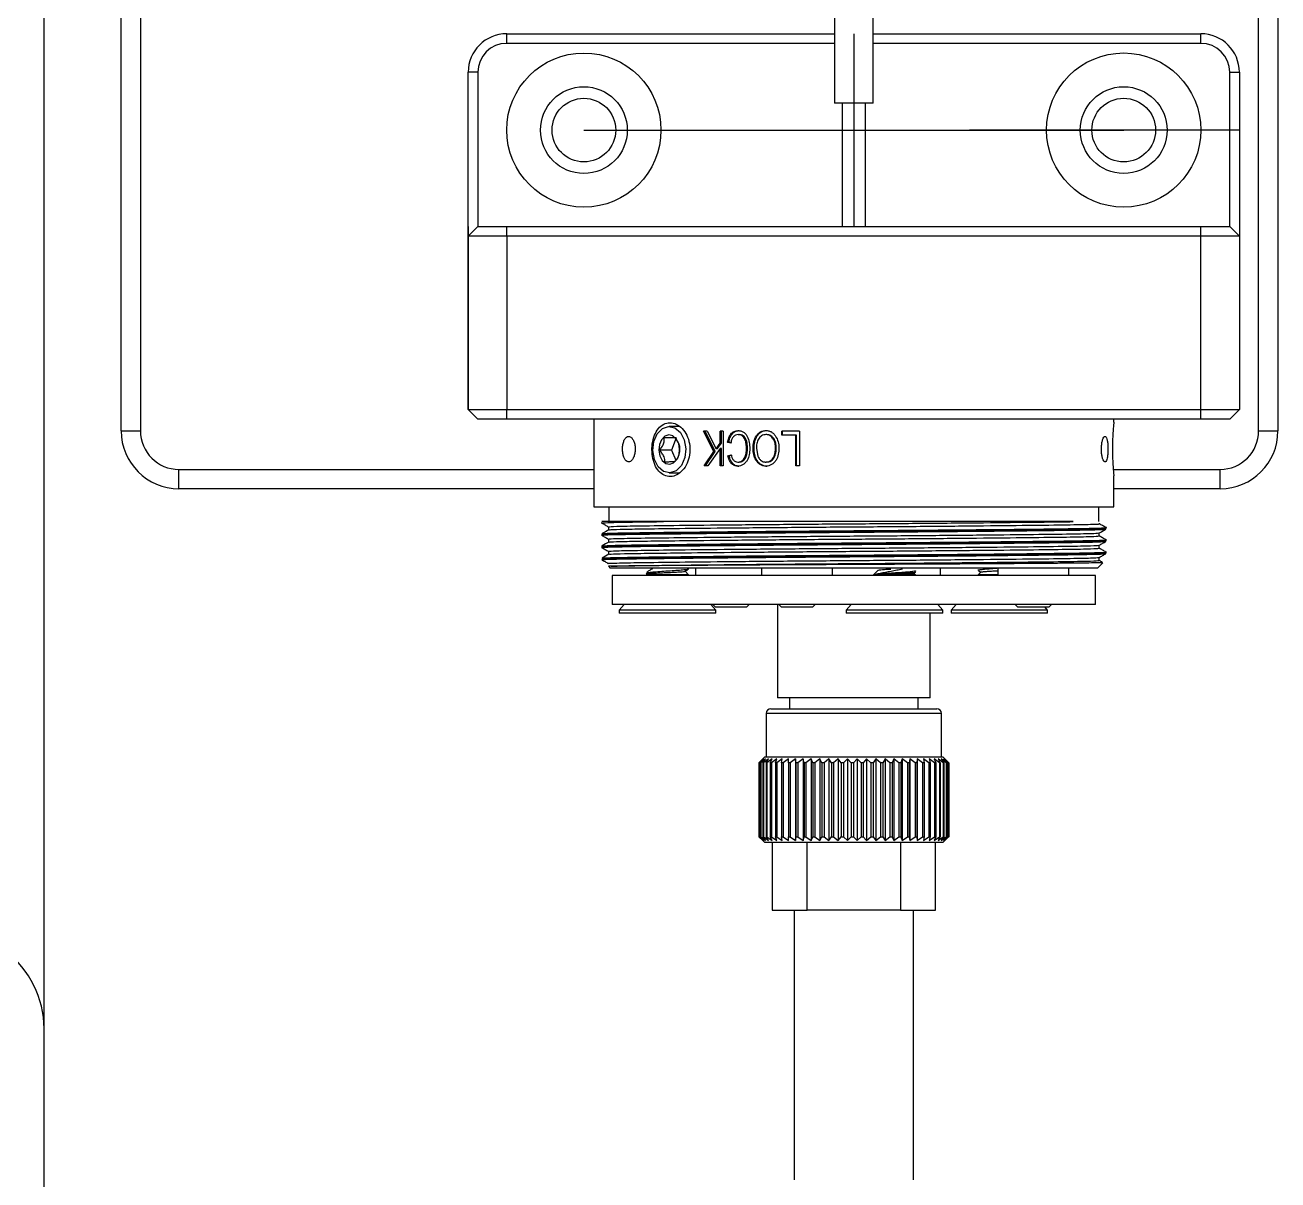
# Model space of a CAD drawing. Header units: millimetres. Extents: x 0 to 210, y 0 to 297.
# Drawn here: x 39.99 to 52.99, y 81.58 to 93.56 of the extents above; entities that cross this region are included whole.
import ezdxf

# ---------------------------------------------------------------- set-up
doc = ezdxf.new("R2010")
doc.units = ezdxf.units.MM
doc.linetypes.add('CENTERX2', pattern=[20.32, 12.7, -2.54, 2.54, -2.54])

msp = doc.modelspace()

# ---------------------------------------------------------------- linework, layer by layer
at = {"color": 7, "linetype": 'Continuous'}
msp.add_line((40.1906, 69.3541), (40.1906, 141.1541), dxfattribs=at)
at = {"color": 7, "linetype": 'Continuous', "lineweight": 25}
for p, q in [((40.1906, 69.9941), (40.1906, 140.5141)), ((40.9906, 89.3541), (40.9906, 139.5541)), ((41.1906, 139.5541), (41.1906, 89.3541)), ((48.791, 92.7541), (48.791, 102.6345)), ((52.7906, 89.3541), (52.7906, 102.6341)), ((52.9906, 102.6341), (52.9906, 89.3541)), ((48.391, 102.3745), (48.391, 92.7541)), ((44.9906, 93.3744), (44.9906, 93.4744)), ((44.9906, 93.4744), (48.391, 93.4744)), ((48.791, 93.4744), (52.1906, 93.4744)), ((52.1906, 93.3744), (52.1906, 93.4744)), ((48.391, 93.3744), (44.9906, 93.3744)), ((52.1906, 93.3744), (48.791, 93.3744)), ((44.6906, 93.0744), (44.5906, 93.0744)), ((44.5906, 91.4744), (44.5906, 93.0744)), ((44.6906, 93.0744), (44.6906, 91.4743)), ((52.4906, 91.4744), (52.4906, 93.0744)), ((52.4906, 93.0744), (52.5906, 93.0744)), ((52.5906, 93.0744), (52.5906, 91.3749)), ((48.791, 92.7541), (48.391, 92.7541)), ((48.471, 92.7541), (48.471, 91.4744)), ((48.711, 91.4744), (48.711, 92.7541)), ((44.5906, 91.4744), (44.5906, 89.5744)), ((44.5907, 91.4744), (44.5906, 91.4744)), ((44.5907, 91.3744), (44.5907, 91.4744)), ((44.5907, 91.3744), (44.6906, 91.4743)), ((44.5912, 91.3744), (44.5907, 91.3744)), ((44.5912, 91.3744), (44.6912, 91.4744)), ((44.9912, 91.3744), (44.5912, 91.3744)), ((44.5912, 89.5744), (44.5912, 91.3744)), ((44.6906, 91.4743), (44.6907, 91.4744)), ((44.6907, 91.4744), (44.6912, 91.4744)), ((44.6912, 91.4744), (44.9912, 91.4744)), ((44.9912, 91.3744), (44.9912, 91.4744)), ((44.9912, 91.4744), (52.1912, 91.4744)), ((44.9912, 91.3744), (44.9912, 89.5744)), ((52.1912, 91.3744), (44.9912, 91.3744)), ((52.1912, 91.3744), (52.1912, 91.4744)), ((52.1912, 91.4744), (52.4912, 91.4744)), ((52.1912, 89.5744), (52.1912, 91.3744)), ((52.5912, 91.3744), (52.1912, 91.3744)), ((52.5912, 91.3744), (52.4912, 91.4744)), ((52.5912, 91.3744), (52.5912, 89.5744)), ((44.5906, 89.5744), (44.5912, 89.5744)), ((44.6906, 89.4744), (44.5906, 89.5744)), ((44.5912, 89.5744), (44.9912, 89.5744)), ((44.6912, 89.4744), (44.5912, 89.5744)), ((44.9912, 89.4744), (44.9912, 89.5744)), ((44.9912, 89.5744), (52.1912, 89.5744)), ((52.1912, 89.4744), (52.1912, 89.5744)), ((52.1912, 89.5744), (52.5912, 89.5744)), ((52.4912, 89.4744), (52.5912, 89.5744)), ((44.6912, 89.4744), (44.6906, 89.4744)), ((44.9912, 89.4744), (44.6912, 89.4744)), ((52.1912, 89.4744), (44.9912, 89.4744)), ((45.8935, 89.4744), (45.8935, 88.565)), ((51.2884, 89.4438), (51.2884, 89.4744)), ((52.4912, 89.4744), (52.1912, 89.4744)), ((40.9906, 89.3541), (41.1906, 89.3541)), ((46.78, 89.4007), (46.6768, 89.4007)), ((47.068, 89.3524), (47.0327, 89.3524)), ((47.1403, 89.1387), (47.0327, 89.3524)), ((47.1539, 89.1387), (47.0474, 89.3524)), ((47.068, 89.3524), (47.1615, 89.1682)), ((47.237, 89.3524), (47.2048, 89.3524)), ((47.2048, 89.2278), (47.2048, 89.3524)), ((47.2179, 89.2278), (47.2179, 89.3524)), ((47.237, 89.3524), (47.237, 88.9928)), ((47.3903, 89.3571), (47.4016, 89.3571)), ((47.3913, 89.315), (47.4026, 89.315)), ((47.58, 89.3021), (47.5895, 89.3021)), ((47.6788, 89.3571), (47.6874, 89.3571)), ((47.6877, 89.315), (47.6791, 89.315)), ((48.0266, 89.3524), (47.8454, 89.3524)), ((47.8454, 89.3104), (47.8454, 89.3524)), ((47.9901, 89.3104), (47.8454, 89.3104)), ((47.8525, 89.3104), (47.8525, 89.3524)), ((47.9901, 88.9928), (47.9901, 89.3104)), ((47.9958, 89.3104), (47.9901, 89.3104)), ((47.9958, 88.9928), (47.9958, 89.3104)), ((48.0266, 89.3524), (48.0266, 88.9928)), ((52.7906, 89.3541), (52.9906, 89.3541)), ((46.747, 89.2833), (46.6254, 89.2833)), ((46.747, 89.2833), (46.6989, 89.1534)), ((47.2048, 89.172), (47.0763, 88.9928)), ((47.1615, 89.1682), (47.2048, 89.2278)), ((47.175, 89.1682), (47.1615, 89.1682)), ((47.175, 89.1682), (47.2179, 89.2278)), ((47.2179, 89.2278), (47.2048, 89.2278)), ((47.2048, 88.9928), (47.2048, 89.172)), ((47.2179, 89.172), (47.2048, 89.172)), ((47.2179, 88.9928), (47.2179, 89.172)), ((47.3144, 89.2263), (47.2817, 89.2357)), ((47.2817, 89.2357), (47.294, 89.2357)), ((47.3265, 89.2263), (47.294, 89.2357)), ((47.4777, 89.1702), (47.4881, 89.1702)), ((47.5461, 89.173), (47.556, 89.173)), ((47.5807, 89.1719), (47.5952, 89.0906)), ((47.786, 89.1779), (47.7784, 89.1779)), ((46.6989, 89.1534), (46.5772, 89.1534)), ((46.6989, 89.1534), (46.7456, 89.049)), ((47.0371, 88.9928), (47.1403, 89.1387)), ((47.0518, 88.9928), (47.1539, 89.1387)), ((47.1539, 89.1387), (47.1403, 89.1387)), ((47.2857, 89.0956), (47.3186, 89.1049)), ((47.2857, 89.0956), (47.298, 89.0956)), ((47.298, 89.0956), (47.3305, 89.1049)), ((47.3886, 89.0302), (47.4, 89.0302)), ((47.687, 89.0302), (47.6784, 89.0302)), ((41.5906, 88.7541), (41.5906, 88.9541)), ((41.5906, 88.9541), (45.8935, 88.9541)), ((46.6768, 88.9181), (46.7822, 88.9181)), ((47.0763, 88.9928), (47.0371, 88.9928)), ((47.237, 88.9928), (47.2048, 88.9928)), ((47.3873, 88.9882), (47.3986, 88.9882)), ((47.6786, 88.9882), (47.6872, 88.9882)), ((48.0266, 88.9928), (47.9901, 88.9928)), ((51.2823, 88.9541), (52.3906, 88.9541)), ((52.3906, 88.7541), (52.3906, 88.9541)), ((51.2884, 88.565), (51.2884, 88.8885)), ((45.8935, 88.7541), (41.5906, 88.7541)), ((52.3906, 88.7541), (51.2884, 88.7541)), ((45.8935, 88.565), (48.591, 88.565)), ((46.051, 88.565), (46.051, 88.4126)), ((48.591, 88.565), (51.2884, 88.565)), ((51.131, 88.4126), (51.131, 88.565)), ((46.0963, 88.4126), (45.9763, 88.4126)), ((46.6183, 88.4126), (46.0963, 88.4126)), ((45.9758, 88.2872), (45.9758, 88.2792)), ((45.9758, 88.2792), (45.9758, 88.2713)), ((46.0445, 88.3586), (46.0445, 88.3269)), ((51.1374, 88.2634), (51.1374, 88.295)), ((51.2061, 88.3427), (51.2061, 88.3507)), ((51.2061, 88.3348), (51.2061, 88.3427)), ((45.9758, 88.1602), (45.9758, 88.1522)), ((45.9758, 88.1522), (45.9758, 88.1443)), ((46.0445, 88.2316), (46.0445, 88.1999)), ((51.1374, 88.1364), (51.1374, 88.168)), ((51.2061, 88.2157), (51.2061, 88.2237)), ((51.2061, 88.2078), (51.2061, 88.2157)), ((45.9758, 88.0178), (45.9782, 88.0155)), ((45.9767, 88.0178), (45.9758, 88.0178)), ((45.9808, 88.0159), (45.9767, 88.0178)), ((46.0445, 88.1046), (46.0445, 88.0729)), ((51.1374, 88.0094), (51.1374, 88.041)), ((51.2061, 88.0887), (51.2061, 88.0967)), ((51.2061, 88.0808), (51.2061, 88.0887)), ((46.0445, 87.9491), (46.0637, 87.93)), ((46.0745, 87.9491), (46.0445, 87.9491)), ((48.591, 87.93), (46.0637, 87.93)), ((46.44, 87.862), (46.4397, 87.8538)), ((46.4497, 87.8717), (46.44, 87.862)), ((46.8768, 87.862), (46.44, 87.862)), ((46.8768, 87.862), (46.8402, 87.8987)), ((46.8768, 87.9207), (46.8768, 87.93)), ((46.8771, 87.8538), (46.8768, 87.862)), ((46.948, 87.93), (46.948, 87.8538)), ((47.634, 87.93), (47.634, 87.8538)), ((48.3706, 87.8538), (48.3706, 87.93)), ((51.1183, 87.93), (48.591, 87.93)), ((48.795, 87.862), (48.7947, 87.8538)), ((48.8421, 87.9091), (48.795, 87.862)), ((48.8115, 87.862), (48.795, 87.862)), ((48.9303, 87.862), (48.8115, 87.862)), ((49.2319, 87.862), (48.9303, 87.862)), ((49.2113, 87.8778), (49.2306, 87.889)), ((49.2319, 87.862), (49.2128, 87.8811)), ((49.2322, 87.8538), (49.2319, 87.862)), ((49.4914, 87.8538), (49.4914, 87.93)), ((49.8826, 87.862), (49.8823, 87.8538)), ((49.8826, 87.9169), (49.8826, 87.9056)), ((49.911, 87.8904), (49.8826, 87.862)), ((50.086, 87.862), (49.8826, 87.862)), ((49.8838, 87.9041), (49.9097, 87.8891)), ((50.086, 87.93), (50.086, 87.8538)), ((50.8226, 87.8538), (50.8226, 87.93)), ((51.1183, 87.93), (51.1729, 87.9846)), ((46.084, 87.8538), (46.084, 87.5541)), ((47.8163, 87.8538), (46.084, 87.8538)), ((51.0979, 87.8538), (47.8163, 87.8538)), ((51.0979, 87.5541), (51.0979, 87.8538)), ((47.8163, 87.5541), (46.084, 87.5541)), ((46.2088, 87.5541), (46.158, 87.4956)), ((46.158, 87.4956), (46.158, 87.4631)), ((47.1588, 87.4956), (46.158, 87.4956)), ((47.1588, 87.4956), (47.108, 87.5541)), ((47.1273, 87.5541), (47.1518, 87.5296)), ((47.1518, 87.5296), (47.4807, 87.5296)), ((47.1588, 87.4631), (47.1588, 87.4956)), ((47.4807, 87.5296), (47.5052, 87.5541)), ((47.7985, 87.5541), (47.7985, 86.5838)), ((47.8134, 87.5541), (47.8378, 87.5296)), ((51.0979, 87.5541), (47.8163, 87.5541)), ((47.8378, 87.5296), (48.1667, 87.5296)), ((48.1667, 87.5296), (48.1912, 87.5541)), ((48.5638, 87.5541), (48.513, 87.4956)), ((48.513, 87.4956), (48.513, 87.4631)), ((48.7569, 87.4956), (48.513, 87.4956)), ((49.5138, 87.4956), (48.7569, 87.4956)), ((49.5138, 87.4956), (49.463, 87.5541)), ((49.5138, 87.4631), (49.5138, 87.4956)), ((49.6514, 87.5541), (49.6006, 87.4956)), ((49.6006, 87.4956), (49.6006, 87.4631)), ((50.6013, 87.4956), (49.6006, 87.4956)), ((49.766, 87.5541), (49.766, 87.5534)), ((50.2654, 87.5541), (50.2899, 87.5296)), ((50.2899, 87.5296), (50.6188, 87.5296)), ((50.6014, 87.4956), (50.5719, 87.5296)), ((50.6014, 87.4631), (50.6014, 87.4956)), ((50.6188, 87.5296), (50.6432, 87.5541)), ((47.1588, 87.4631), (46.158, 87.4631)), ((48.7569, 87.4631), (48.513, 87.4631)), ((49.5138, 87.4631), (48.7569, 87.4631)), ((49.3834, 86.5838), (49.3834, 87.4631)), ((50.6013, 87.4631), (49.6006, 87.4631)), ((49.3834, 86.5838), (47.7985, 86.5838)), ((47.9229, 86.5838), (47.9229, 86.472)), ((49.259, 86.472), (49.259, 86.5838)), ((47.7312, 86.472), (49.4507, 86.472)), ((47.6804, 86.4212), (47.6804, 85.9717)), ((49.5015, 85.9717), (49.5015, 86.4212)), ((47.6479, 85.9513), (47.6067, 85.9107)), ((47.6067, 85.9107), (47.6067, 85.1436)), ((47.6096, 85.9107), (47.6479, 85.9513)), ((47.6116, 85.9107), (47.6096, 85.9107)), ((47.6096, 85.9107), (47.6096, 85.1436)), ((47.6677, 85.9717), (47.6116, 85.9156)), ((47.6567, 85.9513), (47.6116, 85.9107)), ((47.6116, 85.9107), (47.6116, 85.1436)), ((47.6228, 85.9107), (47.6567, 85.9513)), ((47.6273, 85.9107), (47.6228, 85.9107)), ((47.6228, 85.9107), (47.6228, 85.1436)), ((47.6756, 85.9513), (47.6273, 85.9107)), ((47.6273, 85.9107), (47.6273, 85.1436)), ((47.6466, 85.9107), (47.6756, 85.9513)), ((47.6535, 85.9107), (47.6466, 85.9107)), ((47.6466, 85.9107), (47.6466, 85.1436)), ((47.7046, 85.9513), (47.6535, 85.9107)), ((47.6535, 85.9107), (47.6535, 85.1436)), ((47.6677, 85.9717), (49.5142, 85.9717)), ((47.6808, 85.9107), (47.7046, 85.9513)), ((47.69, 85.9107), (47.6808, 85.9107)), ((47.6808, 85.9107), (47.6808, 85.1436)), ((47.7432, 85.9513), (47.69, 85.9107)), ((47.69, 85.9107), (47.69, 85.1436)), ((47.7249, 85.9107), (47.7432, 85.9513)), ((47.7363, 85.9107), (47.7249, 85.9107)), ((47.7249, 85.9107), (47.7249, 85.1436)), ((47.7912, 85.9513), (47.7363, 85.9107)), ((47.7363, 85.9107), (47.7363, 85.1436)), ((47.7786, 85.9107), (47.7912, 85.9513)), ((47.792, 85.9107), (47.7786, 85.9107)), ((47.7786, 85.9107), (47.7786, 85.1436)), ((47.8479, 85.9513), (47.792, 85.9107)), ((47.792, 85.9107), (47.792, 85.1436)), ((47.8411, 85.9107), (47.8479, 85.9513)), ((47.8565, 85.9107), (47.8411, 85.9107)), ((47.8411, 85.9107), (47.8411, 85.1436)), ((47.9128, 85.9513), (47.8565, 85.9107)), ((47.8565, 85.9107), (47.8565, 85.1436)), ((47.9119, 85.9107), (47.9128, 85.9513)), ((47.929, 85.9107), (47.9119, 85.9107)), ((47.9119, 85.9107), (47.9119, 85.1436)), ((47.9851, 85.9513), (47.929, 85.9107)), ((47.929, 85.9107), (47.929, 85.1436)), ((47.9901, 85.9107), (47.9851, 85.9513)), ((47.9851, 85.9513), (47.9851, 85.103)), ((48.0087, 85.9107), (47.9901, 85.9107)), ((47.9901, 85.9107), (47.9901, 85.1436)), ((48.064, 85.9513), (48.0087, 85.9107)), ((48.0087, 85.9107), (48.0087, 85.1436)), ((48.0748, 85.9107), (48.064, 85.9513)), ((48.064, 85.9513), (48.064, 85.103)), ((48.0949, 85.9107), (48.0748, 85.9107)), ((48.0748, 85.9107), (48.0748, 85.1436)), ((48.1487, 85.9513), (48.0949, 85.9107)), ((48.0949, 85.9107), (48.0949, 85.1436)), ((48.1653, 85.9107), (48.1487, 85.9513)), ((48.1487, 85.9513), (48.1487, 85.103)), ((48.1865, 85.9107), (48.1653, 85.9107)), ((48.1653, 85.9107), (48.1653, 85.1436)), ((48.2383, 85.9513), (48.1865, 85.9107)), ((48.1865, 85.9107), (48.1865, 85.1436)), ((48.2604, 85.9107), (48.2383, 85.9513)), ((48.2383, 85.9513), (48.2383, 85.103)), ((48.2825, 85.9107), (48.2604, 85.9107)), ((48.2604, 85.9107), (48.2604, 85.1436)), ((48.3317, 85.9513), (48.2825, 85.9107)), ((48.2825, 85.9107), (48.2825, 85.1436)), ((48.3591, 85.9107), (48.3317, 85.9513)), ((48.3317, 85.9513), (48.3317, 85.103)), ((48.3819, 85.9107), (48.3591, 85.9107)), ((48.3591, 85.9107), (48.3591, 85.1436)), ((48.428, 85.9513), (48.3819, 85.9107)), ((48.3819, 85.9107), (48.3819, 85.1436)), ((48.4603, 85.9107), (48.428, 85.9513)), ((48.428, 85.9513), (48.428, 85.103)), ((48.4835, 85.9107), (48.4603, 85.9107)), ((48.4603, 85.9107), (48.4603, 85.1436)), ((48.526, 85.9513), (48.4835, 85.9107)), ((48.4835, 85.9107), (48.4835, 85.1436)), ((48.563, 85.9107), (48.526, 85.9513)), ((48.526, 85.9513), (48.526, 85.103)), ((48.5864, 85.9107), (48.563, 85.9107)), ((48.563, 85.9107), (48.563, 85.1436)), ((48.6248, 85.9513), (48.5864, 85.9107)), ((48.5864, 85.9107), (48.5864, 85.1436)), ((48.6248, 85.9513), (48.6248, 85.103)), ((48.666, 85.9107), (48.6248, 85.9513)), ((48.6893, 85.9107), (48.666, 85.9107)), ((48.666, 85.9107), (48.666, 85.1436)), ((48.7232, 85.9513), (48.6893, 85.9107)), ((48.6893, 85.9107), (48.6893, 85.1436)), ((48.7682, 85.9107), (48.7232, 85.9513)), ((48.7232, 85.9513), (48.7232, 85.103)), ((48.7911, 85.9107), (48.7682, 85.9107)), ((48.7682, 85.9107), (48.7682, 85.1436)), ((48.8201, 85.9513), (48.7911, 85.9107)), ((48.7911, 85.9107), (48.7911, 85.1436)), ((48.8684, 85.9107), (48.8201, 85.9513)), ((48.8201, 85.9513), (48.8201, 85.103)), ((48.8908, 85.9107), (48.8684, 85.9107)), ((48.8684, 85.9107), (48.8684, 85.1436)), ((48.9145, 85.9513), (48.8908, 85.9107)), ((48.8908, 85.9107), (48.8908, 85.1436)), ((48.9656, 85.9107), (48.9145, 85.9513)), ((48.9145, 85.9513), (48.9145, 85.103)), ((48.9871, 85.9107), (48.9656, 85.9107)), ((48.9656, 85.9107), (48.9656, 85.1436)), ((49.0054, 85.9513), (48.9871, 85.9107)), ((48.9871, 85.9107), (48.9871, 85.1436)), ((49.0587, 85.9107), (49.0054, 85.9513)), ((49.0054, 85.9513), (49.0054, 85.103)), ((49.0791, 85.9107), (49.0587, 85.9107)), ((49.0587, 85.9107), (49.0587, 85.1436)), ((49.0917, 85.9513), (49.0791, 85.9107)), ((49.0791, 85.9107), (49.0791, 85.1436)), ((49.1466, 85.9107), (49.0917, 85.9513)), ((49.0917, 85.9513), (49.0917, 85.103)), ((49.1658, 85.9107), (49.1466, 85.9107)), ((49.1466, 85.9107), (49.1466, 85.1436)), ((49.1726, 85.9513), (49.1658, 85.9107)), ((49.1658, 85.9107), (49.1658, 85.1436)), ((49.2285, 85.9107), (49.1726, 85.9513)), ((49.1726, 85.9513), (49.1726, 85.103)), ((49.2461, 85.9107), (49.2285, 85.9107)), ((49.2285, 85.9107), (49.2285, 85.1436)), ((49.2471, 85.9513), (49.2461, 85.9107)), ((49.2461, 85.9107), (49.2461, 85.1436)), ((49.3034, 85.9107), (49.2471, 85.9513)), ((49.2471, 85.9513), (49.2471, 85.103)), ((49.3193, 85.9107), (49.3034, 85.9107)), ((49.3034, 85.9107), (49.3034, 85.1436)), ((49.3705, 85.9107), (49.3144, 85.9513)), ((49.3144, 85.9513), (49.3193, 85.9107)), ((49.3193, 85.9107), (49.3193, 85.1436)), ((49.3845, 85.9107), (49.3705, 85.9107)), ((49.3705, 85.9107), (49.3705, 85.1436)), ((49.429, 85.9107), (49.3737, 85.9513)), ((49.3737, 85.9513), (49.3845, 85.9107)), ((49.3845, 85.9107), (49.3845, 85.1436)), ((49.4784, 85.9107), (49.4245, 85.9513)), ((49.4245, 85.9513), (49.441, 85.9107)), ((49.441, 85.9107), (49.429, 85.9107)), ((49.429, 85.9107), (49.429, 85.1436)), ((49.441, 85.9107), (49.441, 85.1436)), ((49.518, 85.9107), (49.4662, 85.9513)), ((49.4662, 85.9513), (49.4882, 85.9107)), ((49.4882, 85.9107), (49.4784, 85.9107)), ((49.4784, 85.9107), (49.4784, 85.1436)), ((49.4882, 85.9107), (49.4882, 85.1436)), ((49.5475, 85.9107), (49.4983, 85.9513)), ((49.4983, 85.9513), (49.5256, 85.9107)), ((49.5703, 85.9156), (49.5142, 85.9717)), ((49.5256, 85.9107), (49.518, 85.9107)), ((49.518, 85.9107), (49.518, 85.1436)), ((49.5665, 85.9107), (49.5204, 85.9513)), ((49.5204, 85.9513), (49.5527, 85.9107)), ((49.5256, 85.9107), (49.5256, 85.1436)), ((49.5748, 85.9107), (49.5323, 85.9513)), ((49.5323, 85.9513), (49.5693, 85.9107)), ((49.5527, 85.9107), (49.5475, 85.9107)), ((49.5475, 85.9107), (49.5475, 85.1436)), ((49.5527, 85.9107), (49.5527, 85.1436)), ((49.5693, 85.9107), (49.5665, 85.9107)), ((49.5665, 85.9107), (49.5665, 85.1436)), ((49.5693, 85.9107), (49.5693, 85.1436)), ((49.5703, 85.9155), (49.5752, 85.9107)), ((49.5752, 85.9107), (49.5748, 85.9107)), ((49.5748, 85.9107), (49.5748, 85.1436)), ((49.5752, 85.9107), (49.5752, 85.1436)), ((47.6067, 85.1436), (47.6479, 85.103)), ((47.6479, 85.103), (47.6096, 85.1436)), ((47.6096, 85.1436), (47.6116, 85.1436)), ((47.6116, 85.1436), (47.6567, 85.103)), ((47.6116, 85.1387), (47.6677, 85.0827)), ((47.6567, 85.103), (47.6228, 85.1436)), ((47.6228, 85.1436), (47.6273, 85.1436)), ((47.6273, 85.1436), (47.6756, 85.103)), ((47.6756, 85.103), (47.6466, 85.1436)), ((47.6466, 85.1436), (47.6535, 85.1436)), ((47.6535, 85.1436), (47.7046, 85.103)), ((47.7046, 85.103), (47.6808, 85.1436)), ((47.6808, 85.1436), (47.69, 85.1436)), ((47.69, 85.1436), (47.7432, 85.103)), ((47.7432, 85.103), (47.7249, 85.1436)), ((47.7249, 85.1436), (47.7363, 85.1436)), ((47.7363, 85.1436), (47.7912, 85.103)), ((47.7912, 85.103), (47.7786, 85.1436)), ((47.7786, 85.1436), (47.792, 85.1436)), ((47.792, 85.1436), (47.8479, 85.103)), ((47.8479, 85.103), (47.8411, 85.1436)), ((47.8411, 85.1436), (47.8565, 85.1436)), ((47.8565, 85.1436), (47.9128, 85.103)), ((47.9128, 85.103), (47.9119, 85.1436)), ((47.9119, 85.1436), (47.929, 85.1436)), ((47.929, 85.1436), (47.9851, 85.103)), ((47.9851, 85.103), (47.9901, 85.1436)), ((47.9901, 85.1436), (48.0087, 85.1436)), ((48.0087, 85.1436), (48.064, 85.103)), ((48.064, 85.103), (48.0748, 85.1436)), ((48.0748, 85.1436), (48.0949, 85.1436)), ((48.0949, 85.1436), (48.1487, 85.103)), ((48.1487, 85.103), (48.1653, 85.1436)), ((48.1653, 85.1436), (48.1865, 85.1436)), ((48.1865, 85.1436), (48.2383, 85.103)), ((48.2383, 85.103), (48.2604, 85.1436)), ((48.2604, 85.1436), (48.2825, 85.1436)), ((48.2825, 85.1436), (48.3317, 85.103)), ((48.3317, 85.103), (48.3591, 85.1436)), ((48.3591, 85.1436), (48.3819, 85.1436)), ((48.3819, 85.1436), (48.428, 85.103)), ((48.428, 85.103), (48.4603, 85.1436)), ((48.4603, 85.1436), (48.4835, 85.1436)), ((48.4835, 85.1436), (48.526, 85.103)), ((48.526, 85.103), (48.563, 85.1436)), ((48.563, 85.1436), (48.5864, 85.1436)), ((48.5864, 85.1436), (48.6248, 85.103)), ((48.6248, 85.103), (48.666, 85.1436)), ((48.666, 85.1436), (48.6893, 85.1436)), ((48.6893, 85.1436), (48.7232, 85.103)), ((48.7232, 85.103), (48.7682, 85.1436)), ((48.7682, 85.1436), (48.7911, 85.1436)), ((48.7911, 85.1436), (48.8201, 85.103)), ((48.8201, 85.103), (48.8684, 85.1436)), ((48.8684, 85.1436), (48.8908, 85.1436)), ((48.8908, 85.1436), (48.9145, 85.103)), ((48.9145, 85.103), (48.9656, 85.1436)), ((48.9656, 85.1436), (48.9871, 85.1436)), ((48.9871, 85.1436), (49.0054, 85.103)), ((49.0054, 85.103), (49.0587, 85.1436)), ((49.0587, 85.1436), (49.0791, 85.1436)), ((49.0791, 85.1436), (49.0917, 85.103)), ((49.0917, 85.103), (49.1466, 85.1436)), ((49.1466, 85.1436), (49.1658, 85.1436)), ((49.1658, 85.1436), (49.1726, 85.103)), ((49.1726, 85.103), (49.2285, 85.1436)), ((49.2285, 85.1436), (49.2461, 85.1436)), ((49.2461, 85.1436), (49.2471, 85.103)), ((49.2471, 85.103), (49.3034, 85.1436)), ((49.3034, 85.1436), (49.3193, 85.1436)), ((49.3193, 85.1436), (49.3144, 85.103)), ((49.3144, 85.103), (49.3705, 85.1436)), ((49.3705, 85.1436), (49.3845, 85.1436)), ((49.3845, 85.1436), (49.3737, 85.103)), ((49.3737, 85.103), (49.429, 85.1436)), ((49.441, 85.1436), (49.4245, 85.103)), ((49.4245, 85.103), (49.4784, 85.1436)), ((49.429, 85.1436), (49.441, 85.1436)), ((49.4882, 85.1436), (49.4662, 85.103)), ((49.4662, 85.103), (49.518, 85.1436)), ((49.4784, 85.1436), (49.4882, 85.1436)), ((49.5256, 85.1436), (49.4983, 85.103)), ((49.4983, 85.103), (49.5475, 85.1436)), ((49.5142, 85.0827), (49.5703, 85.1387)), ((49.518, 85.1436), (49.5256, 85.1436)), ((49.5204, 85.103), (49.5665, 85.1436)), ((49.5527, 85.1436), (49.5204, 85.103)), ((49.5693, 85.1436), (49.5323, 85.103)), ((49.5323, 85.103), (49.5748, 85.1436)), ((49.5475, 85.1436), (49.5527, 85.1436)), ((49.5665, 85.1436), (49.5693, 85.1436)), ((49.5752, 85.1436), (49.5703, 85.1388)), ((49.5748, 85.1436), (49.5752, 85.1436)), ((48.5274, 85.0827), (47.6677, 85.0827)), ((47.7426, 85.0827), (47.7426, 84.3827)), ((48.1058, 84.3827), (48.1058, 85.0827)), ((49.5142, 85.0827), (48.5274, 85.0827)), ((49.0761, 85.0827), (49.0761, 84.3827)), ((49.4393, 84.3827), (49.4393, 85.0827)), ((47.7426, 84.3827), (48.1058, 84.3827)), ((47.971, 84.3827), (47.971, 81.5827)), ((49.0761, 84.3827), (48.1058, 84.3827)), ((49.0761, 84.3827), (49.4393, 84.3827)), ((49.211, 81.5827), (49.211, 84.3827))]:
    msp.add_line(p, q, dxfattribs=at)
at = {"color": 7, "linetype": 'CENTERX2'}
for p, q in [((48.5906, 93.4744), (48.5907, 91.4744)), ((45.7907, 92.4743), (51.3906, 92.4744)), ((45.7907, 92.4743), (47.3907, 92.4743)), ((45.7907, 92.4743), (47.3907, 92.4743)), ((51.3906, 92.4744), (49.7906, 92.4744)), ((51.3906, 92.4744), (49.7906, 92.4744)), ((52.5906, 92.4744), (51.3906, 92.4744))]:
    msp.add_line(p, q, dxfattribs=at)
at = {"color": 8, "linetype": 'Continuous', "lineweight": 25}
msp.add_line((49.5015, 86.4212), (47.6804, 86.4212), dxfattribs=at)
at = {"color": 7, "linetype": 'Continuous', "lineweight": 25, "flags": 128}
for points in [[(46.6837, 88.9183), (46.6179, 88.9328), (46.5611, 88.9819), (46.5219, 89.058), (46.5063, 89.1495), (46.5166, 89.2425), (46.5513, 89.3229), (46.6051, 89.3783), (46.6698, 89.4005), (46.7356, 89.3859), (46.7924, 89.3368), (46.8316, 89.2607), (46.8472, 89.1692), (46.8369, 89.0762), (46.8022, 88.9958), (46.7484, 88.9404), (46.6837, 88.9183)], [(46.6724, 89.3116), (46.6315, 89.2977), (46.5975, 89.2626), (46.5756, 89.2119), (46.5691, 89.1531), (46.579, 89.0953), (46.6037, 89.0473), (46.6396, 89.0163), (46.6812, 89.0071), (46.722, 89.021), (46.756, 89.0561), (46.7779, 89.1068), (46.7844, 89.1656), (46.7746, 89.2234), (46.7498, 89.2714), (46.7139, 89.3024), (46.6724, 89.3116)], [(46.0486, 88.3281), (46.0143, 88.3082), (45.98, 88.2884)], [(46.0486, 88.2011), (46.0143, 88.1812), (45.98, 88.1614)], [(46.0486, 88.0741), (46.0143, 88.0542), (45.98, 88.0344)]]:
    msp.add_lwpolyline(points, dxfattribs=at)
at = {"color": 7, "linetype": 'Continuous', "lineweight": 25}
for centre, radius in [((45.7907, 92.4743), 0.8), ((51.3906, 92.4744), 0.8), ((45.7907, 92.4743), 0.45), ((45.7907, 92.4743), 0.33), ((51.3906, 92.4744), 0.45), ((51.3906, 92.4744), 0.33)]:
    msp.add_circle(centre, radius, dxfattribs=at)
for centre, radius, start, end in [((44.9906, 93.0744), 0.4, 90, 180), ((52.1906, 93.0744), 0.4, 0, 90), ((44.9906, 93.0744), 0.3, 90, 180), ((52.1906, 93.0744), 0.3, 0, 90), ((41.5906, 89.3541), 0.6, 180, 270), ((41.5906, 89.3541), 0.4, 180, 270), ((52.3906, 89.3541), 0.4, 270, 0), ((52.3906, 89.3541), 0.6, 270, 0), ((47.7312, 86.4212), 0.0508, 90, 180), ((49.4507, 86.4212), 0.0508, 0, 90), ((39.1906, 83.1541), 1, 0, 53.1301)]:
    msp.add_arc(centre, radius, start, end, dxfattribs=at)
for points, knots in [([(46.4962, 89.1594), (46.4982, 89.128), (46.5021, 89.0654), (46.5327, 88.982), (46.579, 88.9183), (46.639, 88.8817), (46.706, 88.8765), (46.7727, 88.9029), (46.831, 88.958), (46.8736, 89.0359), (46.8942, 89.1278), (46.8899, 89.2231), (46.8614, 89.311), (46.8129, 89.3821), (46.7506, 89.4282), (46.6828, 89.4441), (46.6176, 89.4279), (46.5617, 89.3817), (46.5207, 89.3106), (46.4993, 89.2321), (46.4971, 89.18), (46.4962, 89.1594)], [0, 0, 0, 0, 0.0534923, 0.1069776, 0.1606436, 0.2144287, 0.2680182, 0.3214042, 0.3748929, 0.4286318, 0.4823805, 0.5358796, 0.5892603, 0.6428373, 0.6966197, 0.750297, 0.8037241, 0.8571445, 0.9108106, 0.9645959, 1, 1, 1, 1]), ([(51.2884, 89.4438), (51.2881, 89.4408), (51.2875, 89.4346), (51.2829, 89.3867), (51.2778, 89.3161), (51.2741, 89.2277), (51.2736, 89.1323), (51.2763, 89.0409), (51.2812, 88.9627), (51.2859, 88.9092), (51.2886, 88.8836), (51.2882, 88.8875), (51.2881, 88.8885)], [0, 0, 0, 0, 0.1069803, 0.2139469, 0.3212707, 0.4288357, 0.5360099, 0.6427706, 0.7497404, 0.8572144, 0.9647036, 1, 1, 1, 1]), ([(46.1916, 89.1644), (46.1923, 89.1496), (46.1936, 89.1199), (46.2041, 89.0804), (46.2199, 89.0503), (46.2401, 89.0331), (46.2625, 89.0307), (46.2848, 89.0434), (46.3041, 89.0697), (46.318, 89.1066), (46.3247, 89.1501), (46.3231, 89.1952), (46.3136, 89.2368), (46.2975, 89.2703), (46.2768, 89.2918), (46.2542, 89.299), (46.2323, 89.2911), (46.2135, 89.2688), (46.1997, 89.2349), (46.1926, 89.198), (46.1919, 89.1738), (46.1916, 89.1644)], [0, 0, 0, 0, 0.0536449, 0.1072882, 0.1609719, 0.2146821, 0.2683483, 0.3219689, 0.3756133, 0.4293137, 0.4830152, 0.5366608, 0.590281, 0.6439457, 0.6976555, 0.7513407, 0.8049699, 0.8585992, 0.9122844, 0.9659942, 1, 1, 1, 1]), ([(46.6254, 89.2833), (46.6341, 89.2836), (46.6586, 89.2846), (46.6955, 89.2864), (46.7181, 89.2881), (46.7265, 89.289), (46.729, 89.2892)], [0, 0, 0, 0, 0.1829932, 0.5124918, 0.85612, 1, 1, 1, 1]), ([(46.729, 89.2892), (46.7431, 89.2715), (46.7672, 89.2411), (46.7822, 89.197), (46.7838, 89.1751), (46.7844, 89.1653)], [0, 0, 0, 0, 0.4390856, 0.7513423, 1, 1, 1, 1]), ([(47.2817, 89.2357), (47.285, 89.2509), (47.2918, 89.2814), (47.31, 89.316), (47.3307, 89.3371), (47.355, 89.3532), (47.3761, 89.3555), (47.3903, 89.3571)], [0, 0, 0, 0, 0.2505126, 0.5003055, 0.6278284, 0.750804, 1, 1, 1, 1]), ([(47.294, 89.2357), (47.2973, 89.2509), (47.304, 89.2814), (47.3221, 89.316), (47.3426, 89.3371), (47.3667, 89.3532), (47.3876, 89.3555), (47.4016, 89.3571)], [0, 0, 0, 0, 0.2514818, 0.5017849, 0.629218, 0.7519086, 1, 1, 1, 1]), ([(47.3913, 89.315), (47.3812, 89.3139), (47.366, 89.3121), (47.3488, 89.3002), (47.334, 89.285), (47.321, 89.2599), (47.3166, 89.2376), (47.3144, 89.2263)], [0, 0, 0, 0, 0.2475793, 0.3723472, 0.4954778, 0.7449681, 1, 1, 1, 1]), ([(47.3903, 89.3571), (47.4, 89.3565), (47.4193, 89.3552), (47.4465, 89.3433), (47.4695, 89.3227), (47.4918, 89.2869), (47.509, 89.2349), (47.5109, 89.1918), (47.5118, 89.1702)], [0, 0, 0, 0, 0.1250759, 0.2499879, 0.368928, 0.4999628, 0.7497333, 1, 1, 1, 1]), ([(47.4777, 89.1702), (47.4772, 89.1865), (47.4762, 89.2189), (47.4661, 89.259), (47.4498, 89.2864), (47.4333, 89.3028), (47.4132, 89.3134), (47.3986, 89.3145), (47.3913, 89.315)], [0, 0, 0, 0, 0.2504249, 0.5001558, 0.628785, 0.7502254, 0.8750354, 1, 1, 1, 1]), ([(47.4881, 89.1702), (47.4877, 89.1864), (47.4867, 89.2189), (47.4767, 89.2589), (47.4606, 89.2864), (47.4442, 89.3028), (47.4243, 89.3134), (47.4099, 89.3145), (47.4026, 89.315)], [0, 0, 0, 0, 0.25125479, 0.50162187, 0.63028939, 0.75151906, 0.8757755, 1, 1, 1, 1]), ([(47.5461, 89.173), (47.547, 89.196), (47.5487, 89.242), (47.5696, 89.2821), (47.58, 89.3021)], [0, 0, 0, 0, 0.5008568, 1, 1, 1, 1]), ([(47.556, 89.173), (47.5568, 89.196), (47.5585, 89.242), (47.5792, 89.2821), (47.5895, 89.3021)], [0, 0, 0, 0, 0.5012434, 1, 1, 1, 1]), ([(47.58, 89.3021), (47.583, 89.3062), (47.5889, 89.3143), (47.6024, 89.3291), (47.6221, 89.3442), (47.6497, 89.3553), (47.6691, 89.3565), (47.6788, 89.3571)], [0, 0, 0, 0, 0.1252176, 0.2503807, 0.500229, 0.75002, 1, 1, 1, 1]), ([(47.6791, 89.315), (47.6713, 89.3145), (47.6557, 89.3134), (47.6341, 89.3034), (47.6155, 89.2881), (47.596, 89.262), (47.5825, 89.2217), (47.5813, 89.1885), (47.5807, 89.1719)], [0, 0, 0, 0, 0.1249227, 0.2492112, 0.3724921, 0.5002769, 0.7496605, 1, 1, 1, 1]), ([(47.5895, 89.3021), (47.5955, 89.3101), (47.6076, 89.3262), (47.6313, 89.3442), (47.654, 89.3532), (47.673, 89.3566), (47.6826, 89.3569), (47.6874, 89.3571)], [0, 0, 0, 0, 0.2507797, 0.5007887, 0.7502369, 0.8751003, 1, 1, 1, 1]), ([(47.6788, 89.3571), (47.6838, 89.3569), (47.6936, 89.3566), (47.713, 89.3531), (47.7363, 89.3438), (47.7608, 89.3252), (47.7731, 89.3089), (47.7793, 89.3007)], [0, 0, 0, 0, 0.12520934, 0.25035156, 0.50011756, 0.74993252, 1, 1, 1, 1]), ([(47.7784, 89.1779), (47.7777, 89.194), (47.7762, 89.2262), (47.7615, 89.2645), (47.7415, 89.2891), (47.7233, 89.3038), (47.7019, 89.3134), (47.6867, 89.3145), (47.6791, 89.315)], [0, 0, 0, 0, 0.2502587, 0.4995991, 0.6247423, 0.7501819, 0.8742963, 1, 1, 1, 1]), ([(47.786, 89.1779), (47.7853, 89.194), (47.7839, 89.2262), (47.7693, 89.2645), (47.7495, 89.2891), (47.7315, 89.3038), (47.7103, 89.3134), (47.6953, 89.3145), (47.6877, 89.315)], [0, 0, 0, 0, 0.2511859, 0.5011208, 0.626244, 0.7514053, 0.8749878, 1, 1, 1, 1]), ([(47.7793, 89.3007), (47.7898, 89.2816), (47.8107, 89.2434), (47.813, 89.1994), (47.8141, 89.1774)], [0, 0, 0, 0, 0.4995635, 1, 1, 1, 1]), ([(51.1592, 89.1644), (51.1597, 89.1496), (51.1606, 89.1199), (51.1674, 89.0804), (51.1772, 89.0503), (51.1888, 89.0331), (51.2006, 89.0307), (51.2112, 89.0434), (51.2197, 89.0697), (51.2254, 89.1066), (51.228, 89.1501), (51.2274, 89.1952), (51.2236, 89.2368), (51.2169, 89.2703), (51.2075, 89.2918), (51.1963, 89.299), (51.1844, 89.2911), (51.1733, 89.2688), (51.1645, 89.2349), (51.1599, 89.198), (51.1594, 89.1738), (51.1592, 89.1644)], [0, 0, 0, 0, 0.0536449, 0.1072882, 0.1609719, 0.2146821, 0.2683483, 0.3219689, 0.3756133, 0.4293137, 0.4830152, 0.5366608, 0.590281, 0.6439457, 0.6976555, 0.7513407, 0.8049699, 0.8585992, 0.9122844, 0.9659942, 1, 1, 1, 1]), ([(46.5772, 89.1534), (46.5903, 89.172), (46.6126, 89.2038), (46.625, 89.25), (46.6253, 89.2731), (46.6254, 89.2833)], [0, 0, 0, 0, 0.4390856, 0.7513423, 1, 1, 1, 1]), ([(46.7844, 89.1653), (46.7837, 89.1467), (46.7824, 89.1149), (46.7606, 89.0687), (46.7438, 89.0457), (46.7363, 89.0354)], [0, 0, 0, 0, 0.4390856, 0.7513423, 1, 1, 1, 1]), ([(47.5118, 89.1702), (47.5109, 89.1488), (47.5091, 89.1062), (47.4907, 89.0554), (47.4665, 89.0218), (47.4429, 89.0027), (47.416, 88.9903), (47.3968, 88.9889), (47.3873, 88.9882)], [0, 0, 0, 0, 0.2502682, 0.4997642, 0.6260332, 0.7499247, 0.8749323, 1, 1, 1, 1]), ([(47.3886, 89.0302), (47.3922, 89.0303), (47.3995, 89.0306), (47.4137, 89.0334), (47.4305, 89.0407), (47.4477, 89.0561), (47.4643, 89.0827), (47.4762, 89.1219), (47.4772, 89.1541), (47.4777, 89.1702)], [0, 0, 0, 0, 0.0626575, 0.1252737, 0.2501677, 0.3704103, 0.500064, 0.7496622, 1, 1, 1, 1]), ([(47.4, 89.0302), (47.4071, 89.0307), (47.4214, 89.0317), (47.4415, 89.0407), (47.4585, 89.0561), (47.475, 89.0828), (47.4867, 89.122), (47.4876, 89.1541), (47.4881, 89.1702)], [0, 0, 0, 0, 0.1243746, 0.248721, 0.3687112, 0.4984554, 0.7487378, 1, 1, 1, 1]), ([(47.6786, 88.9882), (47.6684, 88.9889), (47.6479, 88.9903), (47.6196, 89.0031), (47.5949, 89.0225), (47.5692, 89.0562), (47.5493, 89.1077), (47.5472, 89.1512), (47.5461, 89.173)], [0, 0, 0, 0, 0.125084, 0.2501149, 0.37341, 0.500269, 0.7498058, 1, 1, 1, 1]), ([(47.6872, 88.9882), (47.6771, 88.9889), (47.6568, 88.9903), (47.6287, 89.0032), (47.6043, 89.0225), (47.5788, 89.0563), (47.5591, 89.1078), (47.557, 89.1512), (47.556, 89.173)], [0, 0, 0, 0, 0.1243972, 0.24889, 0.3718874, 0.498751, 0.7488784, 1, 1, 1, 1]), ([(47.6784, 89.0302), (47.6864, 89.0307), (47.7025, 89.0318), (47.7252, 89.0419), (47.7443, 89.0579), (47.7642, 89.0852), (47.7767, 89.1269), (47.7778, 89.1609), (47.7784, 89.1779)], [0, 0, 0, 0, 0.1250766, 0.2500297, 0.3750521, 0.5001056, 0.7495885, 1, 1, 1, 1]), ([(47.8141, 89.1774), (47.8131, 89.1552), (47.8113, 89.1109), (47.7918, 89.0578), (47.7648, 89.0235), (47.7395, 89.0033), (47.71, 88.9903), (47.6891, 88.9889), (47.6786, 88.9882)], [0, 0, 0, 0, 0.250322, 0.4996988, 0.6249714, 0.7501855, 0.8745986, 1, 1, 1, 1]), ([(47.687, 89.0302), (47.6949, 89.0307), (47.7109, 89.0318), (47.7333, 89.042), (47.7523, 89.0579), (47.7721, 89.0852), (47.7843, 89.1269), (47.7855, 89.1609), (47.786, 89.1779)], [0, 0, 0, 0, 0.1243635, 0.2487588, 0.3735032, 0.498569, 0.7486985, 1, 1, 1, 1]), ([(46.6327, 89.0295), (46.6309, 89.0472), (46.6278, 89.0776), (46.6034, 89.1217), (46.5853, 89.1436), (46.5772, 89.1534)], [0, 0, 0, 0, 0.4390856, 0.7513423, 1, 1, 1, 1]), ([(46.7363, 89.0354), (46.7338, 89.0352), (46.7254, 89.0343), (46.7028, 89.0326), (46.6659, 89.0308), (46.6414, 89.0298), (46.6327, 89.0295)], [0, 0, 0, 0, 0.14388, 0.4875082, 0.8170068, 1, 1, 1, 1]), ([(47.3873, 88.9882), (47.3745, 88.9896), (47.3554, 88.9916), (47.3331, 89.0055), (47.3137, 89.0239), (47.2958, 89.0543), (47.2891, 89.0818), (47.2857, 89.0956)], [0, 0, 0, 0, 0.2493201, 0.3719029, 0.4998135, 0.7495638, 1, 1, 1, 1]), ([(47.3986, 88.9882), (47.3859, 88.9896), (47.367, 88.9917), (47.3449, 89.0055), (47.3257, 89.0239), (47.308, 89.0544), (47.3014, 89.0818), (47.298, 89.0956)], [0, 0, 0, 0, 0.2482598, 0.3705158, 0.498364, 0.7485831, 1, 1, 1, 1]), ([(47.3186, 89.1049), (47.3211, 89.0955), (47.3262, 89.0766), (47.338, 89.0553), (47.3511, 89.0422), (47.3665, 89.0324), (47.3798, 89.0311), (47.3886, 89.0302)], [0, 0, 0, 0, 0.2505477, 0.5004289, 0.6275776, 0.7507367, 1, 1, 1, 1]), ([(47.5952, 89.0906), (47.5993, 89.0822), (47.6076, 89.0654), (47.6276, 89.0461), (47.6476, 89.0353), (47.665, 89.0308), (47.6739, 89.0304), (47.6784, 89.0302)], [0, 0, 0, 0, 0.2499047, 0.4997241, 0.7494817, 0.8746979, 1, 1, 1, 1]), ([(45.9807, 88.398), (45.9787, 88.3981), (45.9733, 88.3984), (45.9879, 88.4005), (46.0483, 88.4043), (46.2878, 88.4086), (46.5195, 88.4114), (46.6183, 88.4126)], [0, 0, 0, 0, 0.0193187, 0.0542918, 0.40678, 0.7469426, 1, 1, 1, 1]), ([(45.9761, 88.398), (45.9875, 88.3914), (46.0103, 88.3782), (46.0332, 88.365), (46.0445, 88.3585)], [0, 0, 0, 0, 0.5019232, 1, 1, 1, 1]), ([(46.0445, 88.3586), (46.062, 88.3605), (46.0963, 88.3642), (46.3633, 88.3692), (46.7662, 88.3742), (47.3028, 88.3798), (47.9282, 88.3854), (48.591, 88.3904), (49.2536, 88.3953), (49.8795, 88.401), (50.4143, 88.4065), (50.7186, 88.4103), (50.8425, 88.4122), (50.865, 88.4126)], [0, 0, 0, 0, 0.0995661, 0.1957392, 0.2919122, 0.3914783, 0.4910445, 0.5872175, 0.6833906, 0.7829567, 0.8825228, 0.9786958, 1, 1, 1, 1]), ([(46.0555, 88.3281), (46.0599, 88.3287), (46.0738, 88.3309), (46.1962, 88.3345), (46.4352, 88.3383), (46.7994, 88.3428), (47.3026, 88.348), (47.9283, 88.3536), (48.591, 88.3586), (49.2536, 88.3636), (49.8796, 88.3692), (50.4142, 88.3748), (50.8239, 88.3798), (51.0656, 88.3848), (51.1672, 88.3886), (51.1344, 88.3906), (51.1328, 88.3907)], [0, 0, 0, 0, 0.0313707, 0.1001028, 0.1664431, 0.2339753, 0.3199013, 0.4058274, 0.4888252, 0.571823, 0.657749, 0.743675, 0.8266728, 0.9096706, 0.9955966, 1, 1, 1, 1]), ([(50.865, 88.4126), (50.8379, 88.4126), (50.7565, 88.4126), (50.5887, 88.4126), (50.3506, 88.4126), (50.0774, 88.4126), (49.7752, 88.4126), (49.4496, 88.4126), (49.1069, 88.4126), (48.7537, 88.4126), (48.3967, 88.4126), (48.0429, 88.4126), (47.6986, 88.4126), (47.3704, 88.4126), (47.0809, 88.4126), (46.8276, 88.4126), (46.6884, 88.4126), (46.6183, 88.4126)], [0, 0, 0, 0, 0.0351607, 0.1056082, 0.1760558, 0.2465033, 0.3169509, 0.3873984, 0.457846, 0.5282935, 0.5987396, 0.6691824, 0.7396251, 0.8100679, 0.8805107, 0.9398525, 1, 1, 1, 1]), ([(51.2058, 88.351), (51.1944, 88.3576), (51.1715, 88.3708), (51.1486, 88.3841), (51.1371, 88.3907)], [0, 0, 0, 0, 0.5000005, 1, 1, 1, 1]), ([(45.9807, 88.271), (45.9787, 88.2711), (45.9733, 88.2714), (45.988, 88.2735), (46.047, 88.2773), (46.3146, 88.282), (46.7227, 88.2869), (47.2679, 88.2925), (47.9104, 88.2981), (48.5909, 88.3031), (49.2716, 88.308), (49.9139, 88.3136), (50.4649, 88.3192), (50.8787, 88.3242), (51.153, 88.3292), (51.1882, 88.3329), (51.2061, 88.3348)], [0, 0, 0, 0, 0.0044731, 0.012571, 0.0941877, 0.1729505, 0.2519665, 0.3363595, 0.4207526, 0.5022696, 0.5837867, 0.6681798, 0.7525728, 0.8340899, 0.915607, 1, 1, 1, 1]), ([(45.9758, 88.2872), (45.9937, 88.2891), (46.029, 88.2928), (46.3032, 88.2978), (46.717, 88.3027), (47.268, 88.3083), (47.9103, 88.314), (48.591, 88.3189), (49.2715, 88.3239), (49.9143, 88.3295), (50.4634, 88.3351), (50.8841, 88.3401), (51.1324, 88.3451), (51.2368, 88.3489), (51.2029, 88.3509), (51.2012, 88.351)], [0, 0, 0, 0, 0.0843976, 0.16591908, 0.24744056, 0.33183816, 0.41623577, 0.49775725, 0.57927872, 0.66367633, 0.74807393, 0.82959541, 0.91111689, 0.99551449, 1, 1, 1, 1]), ([(45.9761, 88.271), (45.9875, 88.2644), (46.0103, 88.2512), (46.0332, 88.238), (46.0445, 88.2315)], [0, 0, 0, 0, 0.5019232, 1, 1, 1, 1]), ([(46.0445, 88.2316), (46.062, 88.2335), (46.0963, 88.2372), (46.3633, 88.2422), (46.7662, 88.2472), (47.3028, 88.2528), (47.9282, 88.2584), (48.591, 88.2634), (49.2537, 88.2683), (49.8791, 88.274), (50.4158, 88.2796), (50.8183, 88.2845), (51.0819, 88.2894), (51.1159, 88.293), (51.1328, 88.2948)], [0, 0, 0, 0, 0.0851467, 0.1673918, 0.2496368, 0.3347835, 0.4199303, 0.5021753, 0.5844204, 0.6695671, 0.7547138, 0.8369589, 0.9192039, 1, 1, 1, 1]), ([(46.0555, 88.2011), (46.0599, 88.2017), (46.0738, 88.2039), (46.1962, 88.2075), (46.4352, 88.2113), (46.7994, 88.2158), (47.3026, 88.221), (47.9283, 88.2266), (48.5909, 88.2316), (49.2537, 88.2366), (49.8792, 88.2422), (50.4157, 88.2478), (50.8186, 88.2528), (51.0856, 88.2578), (51.1199, 88.2615), (51.1374, 88.2634)], [0, 0, 0, 0, 0.0315095, 0.1005455, 0.1671792, 0.2350102, 0.3213162, 0.4076223, 0.4909872, 0.574352, 0.6606581, 0.7469642, 0.8303291, 0.9136939, 1, 1, 1, 1]), ([(51.1371, 88.2948), (51.1486, 88.3014), (51.1715, 88.3147), (51.1944, 88.3279), (51.2058, 88.3345)], [0, 0, 0, 0, 0.4999995, 1, 1, 1, 1]), ([(51.2058, 88.224), (51.1944, 88.2306), (51.1716, 88.2438), (51.1487, 88.257), (51.1374, 88.2635)], [0, 0, 0, 0, 0.50193396, 1, 1, 1, 1]), ([(45.9807, 88.144), (45.9787, 88.1441), (45.9733, 88.1444), (45.988, 88.1465), (46.047, 88.1503), (46.3146, 88.155), (46.7227, 88.1599), (47.2679, 88.1655), (47.9104, 88.1711), (48.5909, 88.1761), (49.2716, 88.181), (49.9139, 88.1866), (50.4649, 88.1922), (50.8787, 88.1972), (51.153, 88.2022), (51.1882, 88.2059), (51.2061, 88.2078)], [0, 0, 0, 0, 0.00447315, 0.01257097, 0.09418769, 0.1729505, 0.25196646, 0.33635951, 0.42075256, 0.50226963, 0.58378671, 0.66817976, 0.7525728, 0.83408988, 0.91560695, 1, 1, 1, 1]), ([(45.9758, 88.1602), (45.9937, 88.1621), (46.029, 88.1658), (46.3032, 88.1708), (46.717, 88.1757), (47.268, 88.1813), (47.9103, 88.187), (48.591, 88.1919), (49.2715, 88.1969), (49.9143, 88.2025), (50.4634, 88.2081), (50.8841, 88.2131), (51.1324, 88.2181), (51.2368, 88.2219), (51.2029, 88.2239), (51.2012, 88.224)], [0, 0, 0, 0, 0.0843976, 0.16591908, 0.24744056, 0.33183816, 0.41623577, 0.49775725, 0.57927872, 0.66367633, 0.74807393, 0.82959541, 0.91111689, 0.99551449, 1, 1, 1, 1]), ([(45.9761, 88.144), (45.9875, 88.1374), (46.0103, 88.1242), (46.0332, 88.111), (46.0445, 88.1045)], [0, 0, 0, 0, 0.50192316, 1, 1, 1, 1]), ([(46.0445, 88.1046), (46.062, 88.1065), (46.0963, 88.1102), (46.3633, 88.1152), (46.7662, 88.1202), (47.3028, 88.1258), (47.9282, 88.1314), (48.591, 88.1364), (49.2537, 88.1413), (49.8791, 88.147), (50.4158, 88.1526), (50.8183, 88.1575), (51.0819, 88.1624), (51.1159, 88.166), (51.1328, 88.1678)], [0, 0, 0, 0, 0.0851467, 0.1673918, 0.2496368, 0.3347835, 0.4199303, 0.5021753, 0.5844204, 0.6695671, 0.7547138, 0.8369589, 0.9192039, 1, 1, 1, 1]), ([(46.0555, 88.0741), (46.0599, 88.0747), (46.0738, 88.0769), (46.1962, 88.0805), (46.4352, 88.0843), (46.7994, 88.0888), (47.3026, 88.094), (47.9283, 88.0996), (48.5909, 88.1046), (49.2537, 88.1096), (49.8792, 88.1152), (50.4157, 88.1208), (50.8186, 88.1258), (51.0856, 88.1308), (51.1199, 88.1345), (51.1374, 88.1364)], [0, 0, 0, 0, 0.0315095, 0.1005455, 0.1671792, 0.2350102, 0.3213162, 0.4076223, 0.4909872, 0.574352, 0.6606581, 0.7469642, 0.8303291, 0.9136939, 1, 1, 1, 1]), ([(51.1371, 88.1678), (51.1486, 88.1744), (51.1715, 88.1877), (51.1944, 88.2009), (51.2058, 88.2075)], [0, 0, 0, 0, 0.4999995, 1, 1, 1, 1]), ([(51.2058, 88.097), (51.1944, 88.1036), (51.1716, 88.1168), (51.1487, 88.13), (51.1374, 88.1365)], [0, 0, 0, 0, 0.501934, 1, 1, 1, 1]), ([(45.9761, 88.017), (45.9875, 88.0104), (46.0104, 87.9972), (46.0333, 87.9839), (46.0448, 87.9773)], [0, 0, 0, 0, 0.5000005, 1, 1, 1, 1]), ([(45.9767, 88.0178), (45.9991, 88.0197), (46.0433, 88.0233), (46.3156, 88.028), (46.7225, 88.0329), (47.268, 88.0385), (47.9103, 88.0441), (48.591, 88.0491), (49.2716, 88.054), (49.9139, 88.0596), (50.4649, 88.0652), (50.8787, 88.0702), (51.153, 88.0752), (51.1882, 88.0789), (51.2061, 88.0808)], [0, 0, 0, 0, 0.0826558, 0.1624213, 0.2424432, 0.3279107, 0.4133782, 0.495933, 0.5784879, 0.6639553, 0.7494228, 0.8319777, 0.9145325, 1, 1, 1, 1]), ([(45.9954, 88.0344), (46.0106, 88.0359), (46.0445, 88.0392), (46.3044, 88.0438), (46.7166, 88.0487), (47.2681, 88.0543), (47.9103, 88.06), (48.591, 88.0649), (49.2715, 88.0699), (49.9143, 88.0755), (50.4634, 88.0811), (50.8841, 88.0861), (51.1324, 88.0911), (51.2368, 88.0949), (51.2029, 88.0969), (51.2012, 88.097)], [0, 0, 0, 0, 0.067655, 0.1506671, 0.2336793, 0.3196202, 0.4055611, 0.4885733, 0.5715854, 0.6575263, 0.7434672, 0.8264794, 0.9094916, 0.9954325, 1, 1, 1, 1]), ([(46.0491, 87.9773), (46.0475, 87.9774), (46.0147, 87.9794), (46.1163, 87.9832), (46.358, 87.9882), (46.7677, 87.9932), (47.3024, 87.9988), (47.9283, 88.0044), (48.5909, 88.0094), (49.2537, 88.0143), (49.8791, 88.02), (50.4158, 88.0256), (50.8183, 88.0305), (51.0819, 88.0354), (51.1159, 88.039), (51.1328, 88.0408)], [0, 0, 0, 0, 0.0043318, 0.0891097, 0.1709985, 0.2528872, 0.3376651, 0.422443, 0.5043318, 0.5862206, 0.6709985, 0.7557763, 0.8376651, 0.9195539, 1, 1, 1, 1]), ([(46.0745, 87.9491), (46.1131, 87.9506), (46.1889, 87.9535), (46.4372, 87.9573), (46.7987, 87.9618), (47.3028, 87.967), (47.9282, 87.9726), (48.591, 87.9776), (49.2537, 87.9826), (49.8792, 87.9882), (50.4157, 87.9938), (50.8186, 87.9988), (51.0856, 88.0038), (51.1199, 88.0075), (51.1374, 88.0094)], [0, 0, 0, 0, 0.0712821, 0.1400837, 0.2101215, 0.2992355, 0.3883495, 0.4744266, 0.5605037, 0.6496177, 0.7387317, 0.8248089, 0.910886, 1, 1, 1, 1]), ([(51.1371, 88.0408), (51.1486, 88.0474), (51.1715, 88.0607), (51.1944, 88.0739), (51.2058, 88.0805)], [0, 0, 0, 0, 0.4999995, 1, 1, 1, 1]), ([(51.1723, 87.9894), (51.172, 87.9895), (51.1604, 87.9962), (51.1487, 88.003), (51.1374, 88.0095)], [0, 0, 0, 0, 0.0224372, 1, 1, 1, 1]), ([(51.1701, 87.9873), (51.1698, 87.9869), (51.1688, 87.9859), (51.1113, 87.9842), (51.006, 87.9825), (50.8531, 87.9808), (50.6902, 87.9795), (50.5029, 87.978), (50.2922, 87.9765), (50.0069, 87.9747), (49.6948, 87.9728), (49.3617, 87.971), (49.0141, 87.9692), (48.6586, 87.9675), (48.3021, 87.9659), (48.0098, 87.9644), (47.7257, 87.9629), (47.4512, 87.9613), (47.1441, 87.9595), (46.8652, 87.9576), (46.62, 87.9558), (46.4129, 87.9541), (46.2533, 87.9525), (46.1361, 87.9508), (46.0951, 87.9497), (46.0745, 87.9491)], [0, 0, 0, 0, 0.0310314, 0.0774821, 0.1239328, 0.1703834, 0.2168349, 0.240019, 0.2864708, 0.3329226, 0.3793745, 0.4258263, 0.4722781, 0.5187299, 0.5651825, 0.6116355, 0.6348197, 0.6812727, 0.7277257, 0.7741787, 0.8206317, 0.8670847, 0.9135385, 0.9564015, 1, 1, 1, 1]), ([(46.8715, 87.919), (46.8711, 87.9183), (46.8698, 87.9158), (46.833, 87.9108), (46.7679, 87.9054), (46.6842, 87.8999), (46.5973, 87.8937), (46.5195, 87.8886), (46.4619, 87.8827), (46.4382, 87.8767), (46.4356, 87.8734), (46.4489, 87.8714), (46.4493, 87.8713)], [0, 0, 0, 0, 0.0470742, 0.1679299, 0.2856826, 0.4034353, 0.524291, 0.6403494, 0.7601529, 0.8799565, 0.9960148, 1, 1, 1, 1]), ([(46.5014, 87.9231), (46.4916, 87.9174), (46.472, 87.9059), (46.4523, 87.8945), (46.4425, 87.8887)], [0, 0, 0, 0, 0.499796, 1, 1, 1, 1]), ([(46.451, 87.8704), (46.4505, 87.8707), (46.4486, 87.872), (46.4699, 87.8745), (46.5122, 87.8778), (46.5714, 87.8807), (46.6387, 87.8838), (46.7059, 87.8872), (46.7661, 87.8901), (46.8106, 87.8932), (46.8351, 87.896), (46.8362, 87.8975), (46.8365, 87.898)], [0, 0, 0, 0, 0.036447, 0.157568, 0.2749627, 0.3923707, 0.5083547, 0.6202816, 0.732217, 0.8430527, 0.9495125, 1, 1, 1, 1]), ([(46.8371, 87.8969), (46.84, 87.8985), (46.8527, 87.906), (46.8655, 87.9134), (46.8754, 87.9191)], [0, 0, 0, 0, 0.2245997, 1, 1, 1, 1]), ([(49.0959, 87.9209), (49.0905, 87.9196), (49.0767, 87.9161), (49.0432, 87.9085), (48.9929, 87.8982), (48.9318, 87.8872), (48.8741, 87.8776), (48.8343, 87.8686), (48.8167, 87.8635), (48.8115, 87.862)], [0, 0, 0, 0, 0.06360049, 0.16514842, 0.34768087, 0.53022434, 0.7124812, 0.91665982, 1, 1, 1, 1]), ([(49.2281, 87.9018), (49.2291, 87.9012), (49.2328, 87.8987), (49.2046, 87.894), (49.1476, 87.8881), (49.068, 87.883), (48.9809, 87.8768), (48.8989, 87.8713), (48.8407, 87.8665), (48.8198, 87.8633), (48.8115, 87.862)], [0, 0, 0, 0, 0.05141081, 0.19559876, 0.33978671, 0.47946713, 0.62492142, 0.76664104, 0.90836066, 1, 1, 1, 1]), ([(48.8425, 87.9088), (48.8423, 87.9089), (48.8401, 87.9099), (48.8547, 87.9121), (48.886, 87.9155), (48.9291, 87.9182), (48.9617, 87.9201), (48.9761, 87.9209)], [0, 0, 0, 0, 0.0205998, 0.2885189, 0.5431824, 0.7978473, 1, 1, 1, 1]), ([(49.2281, 87.8905), (49.2291, 87.8898), (49.2328, 87.8874), (49.2046, 87.8827), (49.1475, 87.8768), (49.0682, 87.8716), (48.9914, 87.8663), (48.947, 87.8632), (48.9303, 87.862)], [0, 0, 0, 0, 0.072078, 0.2742296, 0.4763812, 0.6722132, 0.8761402, 1, 1, 1, 1]), ([(48.9303, 87.862), (48.9538, 87.863), (49.0009, 87.8651), (49.0739, 87.8684), (49.1386, 87.8712), (49.1855, 87.8745), (49.2104, 87.8772), (49.2105, 87.8786), (49.2106, 87.879)], [0, 0, 0, 0, 0.18743503, 0.37487001, 0.56233484, 0.74711212, 0.92620483, 1, 1, 1, 1]), ([(50.0978, 87.928), (50.0689, 87.926), (50.0121, 87.9221), (49.9406, 87.917), (49.8916, 87.9109), (49.8859, 87.9073), (49.8832, 87.9056)], [0, 0, 0, 0, 0.2548639, 0.5017605, 0.7588628, 1, 1, 1, 1]), ([(49.9119, 87.8896), (49.9115, 87.8898), (49.9093, 87.891), (49.9269, 87.8932), (49.9634, 87.8966), (50.016, 87.8995), (50.0599, 87.9018), (50.0832, 87.9031), (50.086, 87.9032)], [0, 0, 0, 0, 0.0438728, 0.2827175, 0.5121324, 0.7415576, 0.969281, 1, 1, 1, 1])]:
    msp.add_open_spline(points, degree=3, knots=knots, dxfattribs=at)
at = {"color": 8, "linetype": 'Continuous', "lineweight": 25}
for points, knots in [([(45.9758, 88.2792), (45.9937, 88.2811), (46.029, 88.2849), (46.3032, 88.2898), (46.717, 88.2948), (47.268, 88.3004), (47.9103, 88.306), (48.3667, 88.3094), (48.591, 88.311)], [0, 0, 0, 0, 0.1695558, 0.3333333, 0.4971109, 0.6666667, 0.8362224, 1, 1, 1, 1]), ([(48.591, 88.311), (48.8152, 88.3126), (49.2716, 88.316), (49.9139, 88.3216), (50.4649, 88.3272), (50.8787, 88.3322), (51.153, 88.3371), (51.1882, 88.3409), (51.2061, 88.3427)], [0, 0, 0, 0, 0.1637776, 0.3333333, 0.5028891, 0.6666667, 0.8304442, 1, 1, 1, 1]), ([(45.9758, 88.1522), (45.9937, 88.1541), (46.029, 88.1579), (46.3032, 88.1628), (46.717, 88.1678), (47.268, 88.1734), (47.9103, 88.179), (48.591, 88.184), (49.2716, 88.189), (49.9139, 88.1946), (50.4649, 88.2002), (50.8787, 88.2052), (51.153, 88.2101), (51.1882, 88.2139), (51.2061, 88.2157)], [0, 0, 0, 0, 0.0847779, 0.1666667, 0.2485555, 0.3333333, 0.4181112, 0.5, 0.5818888, 0.6666667, 0.7514445, 0.8333333, 0.9152221, 1, 1, 1, 1]), ([(45.9891, 88.0241), (45.9838, 88.0245), (45.954, 88.0267), (46.0429, 88.0309), (46.2995, 88.0358), (46.718, 88.0408), (47.2677, 88.0464), (47.9104, 88.052), (48.5909, 88.057), (49.2716, 88.062), (49.9139, 88.0676), (50.4649, 88.0732), (50.8787, 88.0782), (51.153, 88.0831), (51.1882, 88.0869), (51.2061, 88.0887)], [0, 0, 0, 0, 0.0176945, 0.1009723, 0.1814121, 0.2618519, 0.3451297, 0.4284075, 0.5088473, 0.5892871, 0.6725648, 0.7558426, 0.8362824, 0.9167222, 1, 1, 1, 1])]:
    msp.add_open_spline(points, degree=3, knots=knots, dxfattribs=at)

doc.saveas('drawing.dxf')
